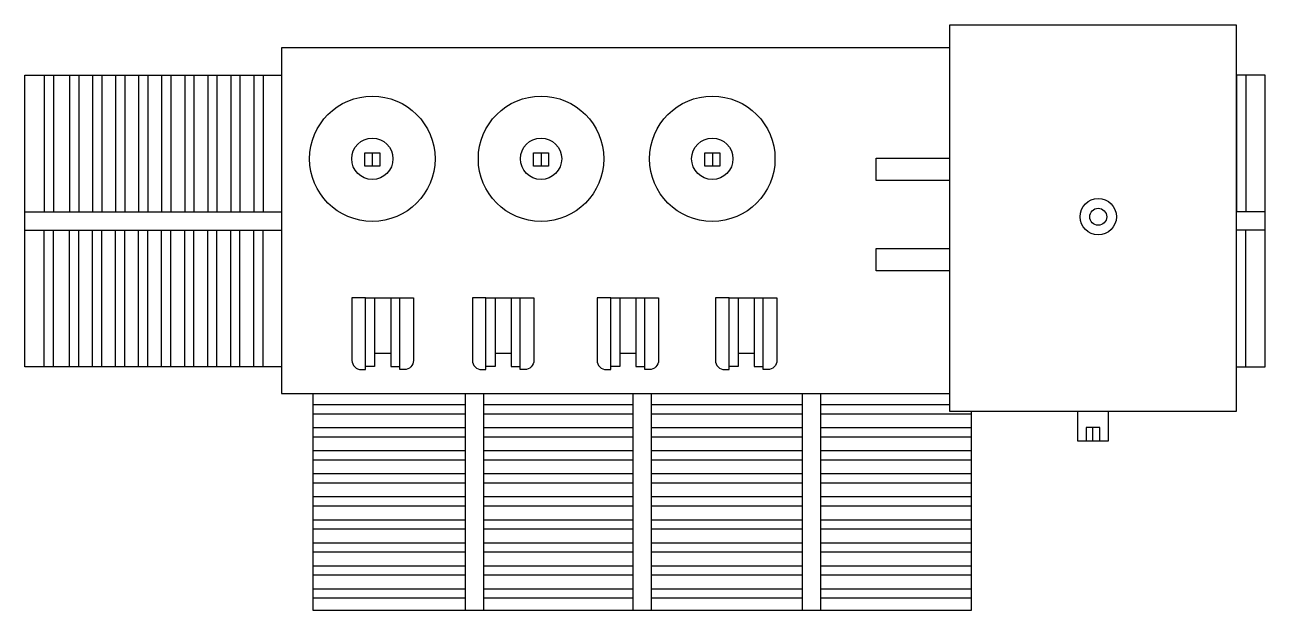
# Model space of a CAD drawing. Header units: millimetres. Extents: x 20927 to 53748, y 38421 to 54891.
# Drawn here: x 31610 to 33165, y 41060 to 41794 of the extents above; entities that cross this region are included whole.
import ezdxf

# ---------------------------------------------------------------- set-up
doc = ezdxf.new("R2010")
doc.units = ezdxf.units.MM
doc.layers.add('DETAIL', color=4, linetype='Continuous')
doc.layers.add('TRANS', color=2, linetype='Continuous')

msp = doc.modelspace()

# ---------------------------------------------------------------- linework, layer by layer
at = {"layer": 'DETAIL', "ltscale": 0.25}
for p, q in [((31634.8, 41730.7), (31634.8, 41559.4)), ((31646.4, 41730.7), (31646.4, 41559.4)), ((31666.4, 41730.7), (31666.4, 41559.4)), ((31678, 41730.7), (31678, 41559.4)), ((31695.3, 41730.7), (31695.3, 41559.4)), ((31706.8, 41730.7), (31706.8, 41559.4)), ((31724.2, 41730.7), (31724.2, 41559.4)), ((31735.7, 41730.7), (31735.7, 41559.4)), ((31753, 41730.7), (31753, 41559.4)), ((31764.6, 41730.7), (31764.6, 41559.4)), ((31781.9, 41730.7), (31781.9, 41559.4)), ((31793.5, 41730.7), (31793.5, 41559.4)), ((31810.8, 41730.7), (31810.8, 41559.4)), ((31822.3, 41730.7), (31822.3, 41559.4)), ((31839.7, 41730.7), (31839.7, 41559.4)), ((31851.2, 41730.7), (31851.2, 41559.4)), ((31868.5, 41730.7), (31868.5, 41559.4)), ((31880.1, 41730.7), (31880.1, 41559.4)), ((31897.4, 41730.7), (31897.4, 41559.4)), ((31909, 41730.7), (31909, 41559.4)), ((33129.3, 41730.7), (33129.3, 41559.4)), ((33140.9, 41730.7), (33140.9, 41559.4)), ((31610.3, 41559.4), (31932.1, 41559.4)), ((33165.3, 41559.4), (33128.8, 41559.4)), ((31610.3, 41536.3), (31932.1, 41536.3)), ((31634.8, 41364.9), (31634.8, 41536.3)), ((31646.4, 41364.9), (31646.4, 41536.3)), ((31666.4, 41364.9), (31666.4, 41536.3)), ((31678, 41364.9), (31678, 41536.3)), ((31695.3, 41364.9), (31695.3, 41536.3)), ((31706.8, 41364.9), (31706.8, 41536.3)), ((31724.2, 41364.9), (31724.2, 41536.3)), ((31735.7, 41364.9), (31735.7, 41536.3)), ((31753, 41364.9), (31753, 41536.3)), ((31764.6, 41364.9), (31764.6, 41536.3)), ((31781.9, 41364.9), (31781.9, 41536.3)), ((31793.5, 41364.9), (31793.5, 41536.3)), ((31810.8, 41364.9), (31810.8, 41536.3)), ((31822.3, 41364.9), (31822.3, 41536.3)), ((31839.7, 41364.9), (31839.7, 41536.3)), ((31851.2, 41364.9), (31851.2, 41536.3)), ((31868.5, 41364.9), (31868.5, 41536.3)), ((31880.1, 41364.9), (31880.1, 41536.3)), ((31897.4, 41364.9), (31897.4, 41536.3)), ((31909, 41364.9), (31909, 41536.3)), ((33165.3, 41536.3), (33128.8, 41536.3)), ((33129.3, 41364.9), (33129.3, 41536.3)), ((33140.9, 41364.9), (33140.9, 41536.3)), ((32037.6, 41451.6), (32080.5, 41451.6)), ((32188.5, 41451.6), (32231.4, 41451.6)), ((32344.8, 41451.6), (32387.7, 41451.6)), ((32493.2, 41451.6), (32536.1, 41451.6)), ((31971.5, 41317.8), (32162.8, 41317.8)), ((32162.8, 41059.9), (32162.8, 41331.8)), ((32185.9, 41059.9), (32185.9, 41331.8)), ((32185.9, 41317.8), (32372.8, 41317.8)), ((32372.8, 41059.9), (32372.8, 41331.8)), ((32395.9, 41059.9), (32395.9, 41331.8)), ((32395.9, 41317.8), (32585.1, 41317.8)), ((32585.1, 41059.9), (32585.1, 41331.8)), ((32608.2, 41059.9), (32608.2, 41331.8)), ((32608.2, 41317.8), (32770.1, 41317.8)), ((31971.5, 41306.3), (32162.8, 41306.3)), ((32185.9, 41306.3), (32372.8, 41306.3)), ((32395.9, 41306.3), (32585.1, 41306.3)), ((32608.2, 41306.3), (32797.3, 41306.3)), ((31971.5, 41288.9), (32162.8, 41288.9)), ((32185.9, 41288.9), (32372.8, 41288.9)), ((32395.9, 41288.9), (32585.1, 41288.9)), ((32608.2, 41288.9), (32797.3, 41288.9)), ((32949.4, 41271.9), (32949.4, 41288.9)), ((31971.5, 41277.4), (32162.8, 41277.4)), ((32185.9, 41277.4), (32372.8, 41277.4)), ((32395.9, 41277.4), (32585.1, 41277.4)), ((32608.2, 41277.4), (32797.3, 41277.4)), ((31971.5, 41260.1), (32162.8, 41260.1)), ((32185.9, 41260.1), (32372.8, 41260.1)), ((32395.9, 41260.1), (32585.1, 41260.1)), ((32608.2, 41260.1), (32797.3, 41260.1)), ((31971.5, 41248.5), (32162.8, 41248.5)), ((32185.9, 41248.5), (32372.8, 41248.5)), ((32395.9, 41248.5), (32585.1, 41248.5)), ((32608.2, 41248.5), (32797.3, 41248.5)), ((31971.5, 41231.2), (32162.8, 41231.2)), ((32185.9, 41231.2), (32372.8, 41231.2)), ((32395.9, 41231.2), (32585.1, 41231.2)), ((32608.2, 41231.2), (32797.3, 41231.2)), ((31971.5, 41219.6), (32162.8, 41219.6)), ((32185.9, 41219.6), (32372.8, 41219.6)), ((32395.9, 41219.6), (32585.1, 41219.6)), ((32608.2, 41219.6), (32797.3, 41219.6)), ((31971.5, 41202.3), (32162.8, 41202.3)), ((32185.9, 41202.3), (32372.8, 41202.3)), ((32395.9, 41202.3), (32585.1, 41202.3)), ((32608.2, 41202.3), (32797.3, 41202.3)), ((31971.5, 41190.8), (32162.8, 41190.8)), ((32185.9, 41190.8), (32372.8, 41190.8)), ((32395.9, 41190.8), (32585.1, 41190.8)), ((32608.2, 41190.8), (32797.3, 41190.8)), ((31971.5, 41173.4), (32162.8, 41173.4)), ((31971.5, 41161.9), (32162.8, 41161.9)), ((32185.9, 41173.4), (32372.8, 41173.4)), ((32185.9, 41161.9), (32372.8, 41161.9)), ((32395.9, 41173.4), (32585.1, 41173.4)), ((32395.9, 41161.9), (32585.1, 41161.9)), ((32608.2, 41173.4), (32797.3, 41173.4)), ((32608.2, 41161.9), (32797.3, 41161.9)), ((31971.5, 41144.6), (32162.8, 41144.6)), ((31971.5, 41133), (32162.8, 41133)), ((32185.9, 41144.6), (32372.8, 41144.6)), ((32185.9, 41133), (32372.8, 41133)), ((32395.9, 41144.6), (32585.1, 41144.6)), ((32395.9, 41133), (32585.1, 41133)), ((32608.2, 41144.6), (32797.3, 41144.6)), ((32608.2, 41133), (32797.3, 41133)), ((31971.5, 41115.7), (32162.8, 41115.7)), ((32185.9, 41115.7), (32372.8, 41115.7)), ((32395.9, 41115.7), (32585.1, 41115.7)), ((32608.2, 41115.7), (32797.3, 41115.7)), ((31971.5, 41104.1), (32162.8, 41104.1)), ((32185.9, 41104.1), (32372.8, 41104.1)), ((32395.9, 41104.1), (32585.1, 41104.1)), ((32608.2, 41104.1), (32797.3, 41104.1)), ((31971.5, 41086.8), (32162.8, 41086.8)), ((32185.9, 41086.8), (32372.8, 41086.8)), ((32395.9, 41086.8), (32585.1, 41086.8)), ((32608.2, 41086.8), (32797.3, 41086.8)), ((31971.5, 41075.3), (32162.8, 41075.3)), ((32185.9, 41075.3), (32372.8, 41075.3)), ((32395.9, 41075.3), (32585.1, 41075.3)), ((32608.2, 41075.3), (32797.3, 41075.3))]:
    msp.add_line(p, q, dxfattribs=at)
at = {"layer": 'DETAIL', "color": 241, "ltscale": 0.25}
for p, q in [((32046, 41633.4), (32046, 41616.9)), ((32257.6, 41633.4), (32257.6, 41616.9)), ((32472.3, 41633.4), (32472.3, 41616.9))]:
    msp.add_line(p, q, dxfattribs=at)
at = {"layer": 'DETAIL', "ltscale": 0.25}
msp.add_lwpolyline([(33128.8, 41308.9), (32770.1, 41308.9), (32770.1, 41794), (33128.8, 41794)], close=True, dxfattribs=at)
at = {"layer": 'DETAIL', "color": 241, "ltscale": 0.25}
for points in [[(32036.7, 41633.4), (32055.4, 41633.4), (32055.4, 41616.9), (32036.7, 41616.9)], [(32248.2, 41633.4), (32267, 41633.4), (32267, 41616.9), (32248.2, 41616.9)], [(32462.9, 41633.4), (32481.6, 41633.4), (32481.6, 41616.9), (32462.9, 41616.9)]]:
    msp.add_lwpolyline(points, close=True, dxfattribs=at)
at = {"layer": 'DETAIL', "ltscale": 0.25}
for points in [[(32770.1, 41598.6), (32677.7, 41598.6), (32677.7, 41626.6), (32770.1, 41626.6)], [(32770.1, 41485.3), (32677.7, 41485.3), (32677.7, 41513.3), (32770.1, 41513.3)], [(32048.9, 41451.6), (32048.9, 41365.6), (32037.6, 41365.6)], [(32069.2, 41451.6), (32069.2, 41365.6), (32080.5, 41365.6)], [(32199.8, 41451.6), (32199.8, 41365.6), (32188.5, 41365.6)], [(32220.1, 41451.6), (32220.1, 41365.6), (32231.4, 41365.6)], [(32356.1, 41451.6), (32356.1, 41365.6), (32344.8, 41365.6)], [(32376.4, 41451.6), (32376.4, 41365.6), (32387.7, 41365.6)], [(32504.5, 41451.6), (32504.5, 41365.6), (32493.2, 41365.6)], [(32524.8, 41451.6), (32524.8, 41365.6), (32536.1, 41365.6)], [(32048.9, 41382.3), (32069.2, 41382.3)], [(32199.8, 41382.3), (32220.1, 41382.3)], [(32356.1, 41382.3), (32376.4, 41382.3)], [(32504.5, 41382.3), (32524.8, 41382.3)], [(32968.5, 41308.9), (32968.5, 41271.9), (32930.3, 41271.9), (32930.3, 41308.9)], [(32958, 41271.9), (32958, 41288.9), (32940.8, 41288.9), (32940.8, 41271.9)]]:
    msp.add_lwpolyline(points, dxfattribs=at)
at = {"layer": 'DETAIL', "color": 241, "ltscale": 0.25}
for points in [[(32037.6, 41451.6), (32020.5, 41451.6), (32020.5, 41373.1, 0.414214), (32032, 41361.6), (32037.6, 41361.6)], [(32080.5, 41451.6), (32097.6, 41451.6), (32097.6, 41373.1, -0.414214), (32086, 41361.6), (32080.5, 41361.6)], [(32188.5, 41451.6), (32171.4, 41451.6), (32171.4, 41373.1, 0.414214), (32182.9, 41361.6), (32188.5, 41361.6)], [(32231.4, 41451.6), (32248.5, 41451.6), (32248.5, 41373.1, -0.414214), (32237, 41361.6), (32231.4, 41361.6)], [(32344.8, 41451.6), (32327.7, 41451.6), (32327.7, 41373.1, 0.414214), (32339.3, 41361.6), (32344.8, 41361.6)], [(32387.7, 41451.6), (32404.8, 41451.6), (32404.8, 41373.1, -0.414214), (32393.3, 41361.6), (32387.7, 41361.6)], [(32493.2, 41451.6), (32476.1, 41451.6), (32476.1, 41373.1, 0.414214), (32487.6, 41361.6), (32493.2, 41361.6)], [(32536.1, 41451.6), (32553.2, 41451.6), (32553.2, 41373.1, -0.414214), (32541.6, 41361.6), (32536.1, 41361.6)]]:
    msp.add_lwpolyline(points, format="xyb", close=True, dxfattribs=at)
at = {"layer": 'DETAIL', "ltscale": 0.25}
for centre in [(32046, 41626), (32257.5, 41626), (32472.2, 41626)]:
    msp.add_circle(centre, 78.6, dxfattribs=at)
at = {"layer": 'DETAIL', "color": 241, "ltscale": 0.25}
for centre, radius in [((32046, 41626), 25.9), ((32257.5, 41626), 25.9), ((32472.2, 41626), 25.9), ((32956, 41553.3), 22.8), ((32956, 41553.3), 10.6)]:
    msp.add_circle(centre, radius, dxfattribs=at)
at = {"layer": 'TRANS', "ltscale": 0.25}
for points in [[(32770.1, 41764.9), (31932.1, 41764.9), (31932.1, 41331.8), (32770.1, 41331.8)], [(31932.1, 41364.9), (31610.3, 41364.9), (31610.3, 41730.7), (31932.1, 41730.7)], [(33128.8, 41364.9), (33165.3, 41364.9), (33165.3, 41730.7), (33128.8, 41730.7)], [(31971.5, 41331.8), (31971.5, 41059.9), (32797.3, 41059.9), (32797.3, 41308.9)]]:
    msp.add_lwpolyline(points, dxfattribs=at)

doc.saveas('drawing.dxf')
